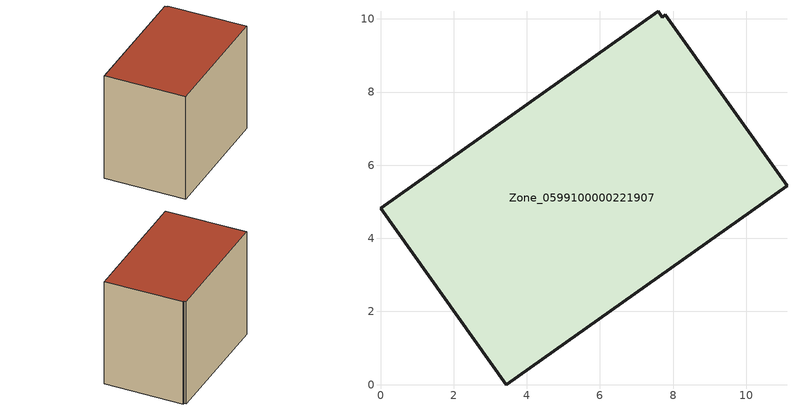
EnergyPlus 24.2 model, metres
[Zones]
Zone_0599100000221907
 floor ground (C_G): 7.71,10.05 7.79,10.11 11.11,5.44 3.44,0 0,4.82 7.6,10.21 z0
 wall outside (C_F): 0,4.82 3.44,0 11.11,5.44 7.79,10.11 7.71,10.05 7.6,10.21 0,4.82 z0:8.01
 roof outside (C_R): 7.79,10.11 7.71,10.05 7.6,10.21 0,4.82 3.44,0 11.11,5.44 z8.01
[BUILDING]
Pand.0599100000221907: North Axis=0; Terrain=City; Loads Convergence Tolerance Value=0.04; Temperature Convergence Tolerance Value=0.4; Solar Distribution=FullExterior; Maximum Number of Warmup Days=25; Minimum Number of Warmup Days=1
[Site:Location]
Rotterdam.The.Hague.AP_ZH_NLD Design_Conditions: Latitude=51.96; Longitude=4.45; Time Zone=1; Elevation=-4.5
[SITE:GROUNDTEMPERATURE:BUILDINGSURFACE]
18, 18, 18, 18, 18, 18, 18, 18, 18, 18, 18, 18
[MATERIAL] Thermal Absorptance=0.9; Solar Absorptance=0.7; Visible Absorptance=0.7
Name | Roughness | Thickness | Conductivity | Density | Specific Heat
G.TC.1975-1991 | MediumSmooth | 0.15 | 0.288461 | 540 | 1210
F.TC.1975-1991 | Rough | 0.3 | 0.230769 | 1920 | 840
R.TC.1975-1991 | MediumRough | 0.2 | 0.153846 | 1500 | 1000
[CONSTRUCTION]
C_G: G.TC.1975-1991
C_F: F.TC.1975-1991
C_R: R.TC.1975-1991
[ZONE]
Zone_0599100000221907: Type=1; Multiplier=1; Ceiling Height=Autocalculate; Volume=Autocalculate; Floor Area=autocalculate; Part of Total Floor Area=Yes
[ZONEINFILTRATION:DESIGNFLOWRATE]
Infil_Zone_0599100000221907: Zone or ZoneList or Space or SpaceList=Zone_0599100000221907; Schedule=AlwaysOn; Design Flow Rate Calculation Method=Flow/Area; Flow Rate per Floor Area=0.003; Constant Term Coefficient=1; Temperature Term Coefficient=0; Velocity Term Coefficient=0; Velocity Squared Term Coefficient=0
[HVACTEMPLATE:ZONE:IDEALLOADSAIRSYSTEM]
Zone_0599100000221907: Maximum Heating Supply Air Temperature=50; Minimum Cooling Supply Air Temperature=13; Maximum Heating Supply Air Humidity Ratio=0.0156; Minimum Cooling Supply Air Humidity Ratio=0.0077; Heating Limit=NoLimit; Cooling Limit=NoLimit; Dehumidification Control Type=ConstantSensibleHeatRatio; Cooling Sensible Heat Ratio=0.7; Dehumidification Setpoint=60; Humidification Control Type=None; Humidification Setpoint=30; Outdoor Air Method=None; Outdoor Air Flow Rate per Person=0.00944; Outdoor Air Flow Rate per Zone Floor Area=0; Outdoor Air Flow Rate per Zone=0; Demand Controlled Ventilation Type=None; Outdoor Air Economizer Type=NoEconomizer; Heat Recovery Type=None; Sensible Heat Recovery Effectiveness=0.7; Latent Heat Recovery Effectiveness=0.65
[ZONECONTROL:THERMOSTAT]
ThermostatControl_Zone_0599100000221907: Zone or ZoneList=Zone_0599100000221907; Control Type Schedule=DualSetpointControlType; Control 1=Thermostat_Zone_0599100000221907; Temperature Difference Between Cutout And Setpoint=0
[THERMOSTATSETPOINT:DUALSETPOINT]
Thermostat_Zone_0599100000221907: Heating Setpoint Temperature Schedule=HeatingSetpoint_Zone_0599100000221907; Cooling Setpoint Temperature Schedule=CoolingSetpoint_Zone_0599100000221907
[SCHEDULE:COMPACT]
HeatingSetpoint_Zone_0599100000221907: Through: 12/31, For: AllDays, Until: 24:00, 21
CoolingSetpoint_Zone_0599100000221907: Through: 12/31, For: AllDays, Until: 24:00, 24
DualSetpointControlType: Through: 12/31, For: AllDays, Until: 24:00, 4
AlwaysOn: Through: 12/31, For: AllDays, Until: 24:00, 1
